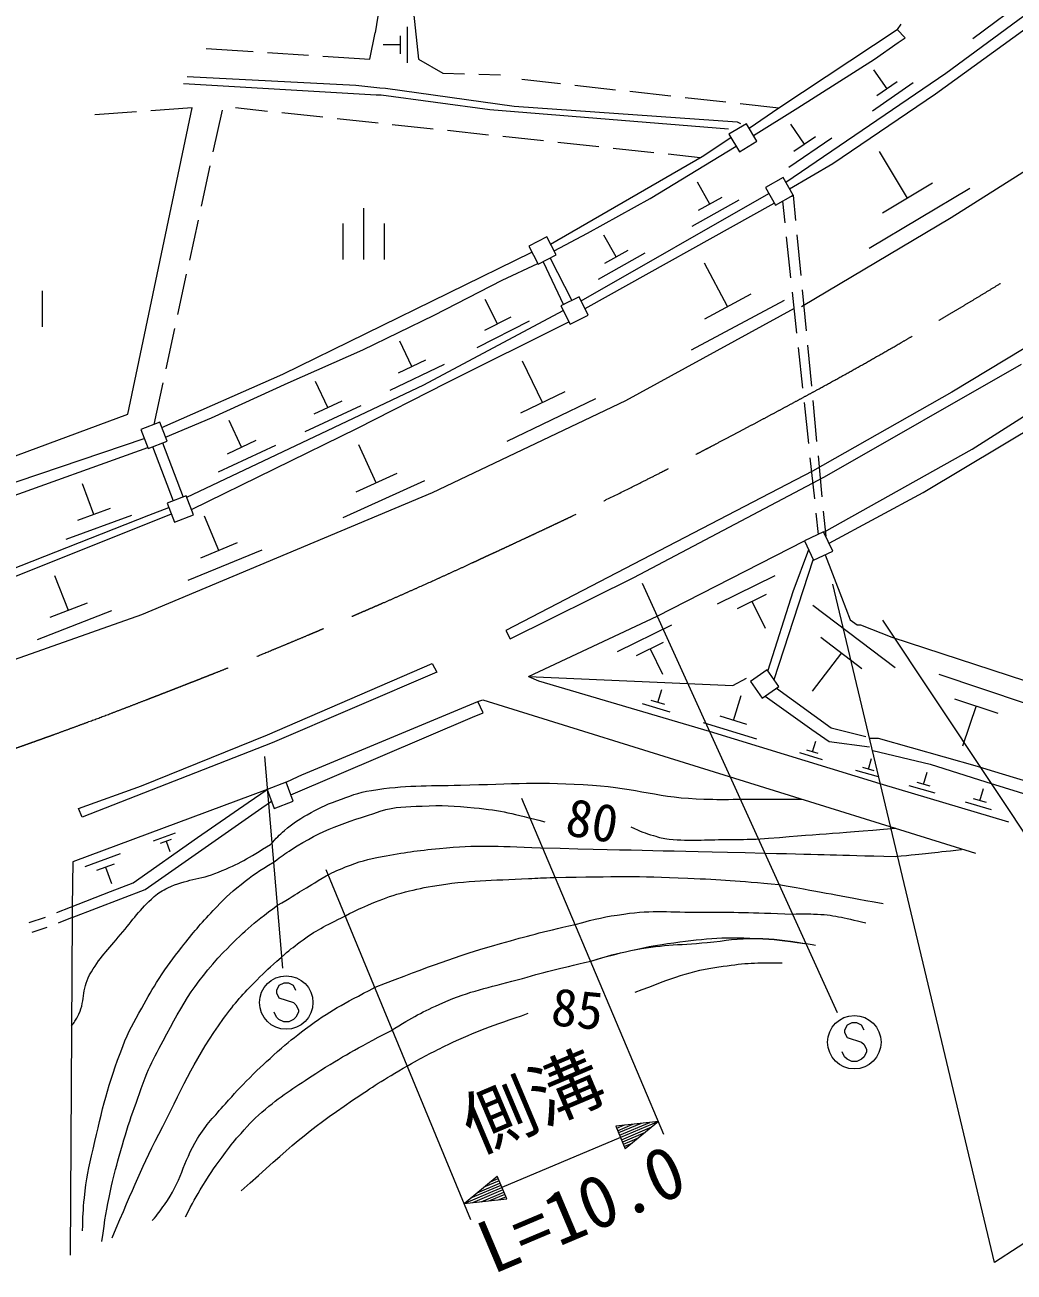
# Model space of a CAD drawing. Units: millimetres, scale not verified. Extents: x 40000 to 680000, y 20000 to 380000.
# Drawn here: x 385838 to 433956, y 256078 to 316720 of the extents above; entities that cross this region are included whole.
import ezdxf
from ezdxf.enums import TextEntityAlignment as Align

# ---------------------------------------------------------------- set-up
doc = ezdxf.new("R2010")
doc.units = ezdxf.units.MM
doc.header["$LTSCALE"] = 1000
doc.linetypes.add('CHAIN', pattern=[18.5, 12, -1.5, 3.5, -1.5])
for name, color, linetype, lineweight in [('M-BGD', 7, 'Continuous', 13), ('M-BMK', 2, 'CHAIN', 13), ('M-STR-HTXT', 7, 'Continuous', 13), ('M-STR-STRC', 7, 'Continuous', 13), ('M-STR-STRD', 7, 'Continuous', 13)]:
    doc.layers.add(name, color=color, linetype=linetype, lineweight=lineweight)
doc.styles.add('ＭＳ ゴシック', font='')
doc.styles.get('ＭＳ ゴシック').set_extended_font_data('MS Gothic')

msp = doc.modelspace()

# ---------------------------------------------------------------- linework, layer by layer
at = {"layer": 'M-BGD'}
for p, q in [((403209, 318446), (402870, 316329)), ((430641, 314382), (435467, 317938)), ((435012, 318333), (431955, 316044)), ((404733, 317345), (404987, 315059)), ((430133, 313366), (435975, 317599)), ((404434, 316622), (404435, 314875)), ((428440, 316752), (428270, 316498)), ((402616, 315059), (402870, 316329)), ((404085, 316185), (404086, 315312)), ((422513, 312688), (428270, 316498)), ((428651, 316086), (428270, 316498)), ((428322, 315867), (428651, 316086)), ((394658, 315567), (396940, 315421)), ((397639, 315377), (399635, 315249)), ((404085, 315748), (403270, 315747)), ((427170, 315059), (428322, 315867)), ((400334, 315205), (402616, 315059)), ((404987, 315059), (406172, 314382)), ((423444, 312688), (427170, 315059)), ((393726, 314212), (401939, 313789)), ((406172, 314382), (407219, 314350)), ((407919, 314329), (408966, 314297)), ((422852, 309075), (430641, 314382)), ((427775, 313614), (427128, 314539)), ((393557, 313874), (402920, 313328)), ((401939, 313789), (403101, 313668)), ((403101, 313668), (403380, 313641)), ((403380, 313641), (409644, 312773)), ((410012, 314075), (411889, 313867)), ((412585, 313790), (414573, 313569)), ((429044, 313910), (427061, 312525)), ((428271, 313960), (427280, 313268)), ((402920, 313328), (403172, 313314)), ((403172, 313314), (408458, 312604)), ((415268, 313492), (417256, 313271)), ((417952, 313194), (419940, 312974)), ((425138, 309979), (430133, 313366)), ((391261, 312494), (389239, 312350)), ((390848, 297787), (393980, 312688)), ((393980, 312688), (391959, 312544)), ((395425, 312573), (394986, 310554)), ((397645, 312516), (396086, 312683)), ((400330, 312229), (398341, 312441)), ((408458, 312604), (420058, 311672)), ((409644, 312773), (420481, 312011)), ((420635, 312897), (422513, 312688)), ((421067, 311694), (422513, 312688)), ((421283, 311337), (423444, 312688)), ((403014, 311941), (401026, 312154)), ((405699, 311654), (403710, 311867)), ((420481, 312011), (420650, 311926)), ((423765, 310921), (423102, 311896)), ((408384, 311366), (406395, 311579)), ((411068, 311079), (409080, 311292)), ((418788, 310318), (420181, 311247)), ((425096, 311212), (423003, 309792)), ((424289, 311275), (423242, 310566)), ((430895, 307354), (437160, 311334)), ((413753, 310792), (411764, 311005)), ((416438, 310504), (414449, 310717)), ((416248, 308286), (420440, 310818)), ((428770, 308292), (427407, 310572)), ((411410, 306065), (418788, 310318)), ((418693, 310263), (417134, 310430)), ((423033, 308751), (425138, 309979)), ((394837, 309870), (394412, 307915)), ((419163, 308012), (418561, 309075)), ((431797, 308772), (426909, 305856)), ((429992, 309021), (427548, 307562)), ((412900, 303300), (422029, 308517)), ((413086, 302926), (422286, 308061)), ((413200, 306592), (416248, 308286)), ((420560, 308200), (418281, 306912)), ((419733, 308334), (418593, 307690)), ((422685, 308150), (422797, 307105)), ((423121, 308395), (423207, 308443)), ((423207, 308443), (423324, 307218)), ((402322, 305317), (402322, 307817)), ((394263, 307231), (393838, 305277)), ((401322, 305317), (401322, 307067)), ((403322, 305317), (403322, 307067)), ((423614, 303036), (430895, 307354)), ((411580, 305735), (413200, 306592)), ((414604, 305437), (414002, 306501)), ((422872, 306409), (423086, 304420)), ((423390, 306521), (423581, 304530)), ((398383, 299734), (410503, 305665)), ((415174, 305759), (414034, 305116)), ((409051, 304306), (410781, 305126)), ((411042, 305206), (412030, 303116)), ((411383, 305382), (412436, 303317)), ((416001, 305625), (413721, 304338)), ((420021, 303022), (418893, 305133)), ((393689, 304593), (393264, 302639)), ((405749, 302613), (409051, 304306)), ((423647, 303833), (423837, 301842)), ((386695, 302046), (386695, 303796)), ((408833, 302181), (408226, 303369)), ((422766, 303324), (418241, 300911)), ((421152, 303626), (418889, 302419)), ((423160, 303724), (423374, 301736)), ((402278, 300920), (405749, 302613)), ((405241, 299226), (412026, 302834)), ((415062, 298464), (423275, 302952)), ((406342, 299311), (412297, 302289)), ((410367, 302321), (407820, 301022)), ((409470, 302506), (408197, 301856)), ((393116, 301955), (392690, 300001)), ((398637, 299311), (402278, 300920)), ((404662, 300104), (404073, 301335)), ((423449, 301040), (423663, 299051)), ((423904, 301145), (424094, 299154)), ((406233, 300206), (403595, 298946)), ((405322, 300419), (404002, 299789)), ((411018, 298362), (410050, 300375)), ((392501, 297139), (398383, 299734)), ((392542, 299317), (392102, 297298)), ((393709, 293759), (405241, 299226)), ((394912, 297618), (398637, 299311)), ((400566, 298116), (399974, 299386)), ((402024, 297110), (406342, 299311)), ((401247, 298433), (399886, 297799)), ((405664, 293977), (415062, 298464)), ((413589, 298534), (409274, 296464)), ((412096, 298880), (409939, 297844)), ((424161, 298458), (424351, 296467)), ((382804, 294824), (390848, 297787)), ((402181, 298205), (399459, 296938)), ((423738, 298355), (423951, 296367)), ((431911, 296094), (435128, 298126)), ((392681, 296674), (394912, 297618)), ((396373, 296181), (395766, 297483)), ((429540, 293977), (435467, 297533)), ((376116, 291352), (391643, 296614)), ((393944, 293156), (402024, 297110)), ((382127, 292707), (391816, 296167)), ((392046, 296215), (393045, 293574)), ((392538, 296405), (393537, 293764)), ((398029, 296272), (395238, 294973)), ((397071, 296506), (395676, 295856)), ((402930, 294452), (402087, 296310)), ((424697, 292057), (431911, 296094)), ((424026, 295671), (424240, 293682)), ((424418, 295770), (424608, 293779)), ((403925, 294903), (401934, 294002)), ((389188, 292915), (388643, 294402)), ((405281, 294557), (401299, 292755)), ((391525, 288050), (405664, 293977)), ((424953, 291514), (429540, 293977)), ((383905, 289320), (392964, 292944)), ((389985, 293206), (388391, 292623)), ((391864, 292876), (392843, 293255)), ((424315, 292986), (424427, 291942)), ((424674, 293082), (424791, 291857)), ((384328, 289913), (391864, 292876)), ((391015, 292860), (387828, 291694)), ((395269, 291164), (394580, 292839)), ((397358, 291182), (393768, 289710)), ((396166, 291532), (394371, 290796)), ((416586, 287966), (423759, 291626)), ((423959, 291201), (423190, 289151)), ((422278, 284890), (424190, 290711)), ((422278, 284890), (424190, 290711)), ((424760, 290957), (425561, 288897)), ((387954, 288249), (387298, 289936)), ((419530, 288566), (422330, 289949)), ((420507, 288351), (421907, 289043)), ((421207, 288697), (421854, 287391)), ((423190, 289151), (421972, 285333)), ((425561, 288897), (425984, 287796)), ((374930, 282208), (391525, 288050)), ((390044, 288227), (386426, 286824)), ((388859, 288600), (387050, 287898)), ((424161, 288513), (428167, 285473)), ((410327, 285037), (416586, 287966)), ((414670, 286253), (417308, 287556)), ((425984, 287796), (426323, 287542)), ((426323, 287542), (426492, 287542)), ((426492, 287542), (428016, 286950)), ((424555, 286952), (426558, 285432)), ((428016, 286950), (440970, 282716)), ((415590, 286051), (416909, 286703)), ((416250, 286377), (416859, 285146)), ((425556, 286192), (424139, 284321)), ((410327, 285037), (410829, 284833)), ((410327, 285037), (420271, 284594)), ((430292, 285151), (434494, 283742)), ((410829, 284833), (419126, 282378)), ((420271, 284594), (420937, 284956)), ((422405, 284473), (425053, 282547)), ((399314, 280261), (407866, 283817)), ((407866, 283817), (408120, 283902)), ((408132, 283267), (407866, 283817)), ((408120, 283902), (432075, 276451)), ((416969, 283668), (416300, 283877)), ((416634, 283773), (416828, 284397)), ((420306, 282903), (420680, 284109)), ((421848, 284087), (424122, 282462)), ((431061, 283959), (433162, 283254)), ((407612, 283055), (408132, 283267)), ((417220, 283297), (415883, 283713)), ((432111, 283606), (431455, 281645)), ((398776, 279276), (407612, 283055)), ((421437, 281984), (418853, 282789)), ((420951, 282702), (419660, 283104)), ((419126, 282378), (427424, 279838)), ((424122, 282462), (424968, 281870)), ((425053, 282547), (426746, 282124)), ((426916, 282039), (427339, 282039)), ((427339, 282039), (432165, 280684)), ((424429, 281293), (423882, 281463)), ((424156, 281378), (424314, 281889)), ((424968, 281870), (426916, 281616)), ((427085, 281446), (429879, 280769)), ((424635, 280988), (423540, 281329)), ((426876, 280535), (427026, 281052)), ((398539, 279894), (399124, 280176)), ((399124, 280176), (399314, 280261)), ((427366, 280152), (426258, 280474)), ((427153, 280454), (426599, 280615)), ((429552, 279793), (429723, 280383)), ((429879, 280769), (432588, 279922)), ((432165, 280684), (432847, 280466)), ((432847, 280466), (436822, 279245)), ((427424, 279838), (433689, 277975)), ((430111, 279356), (428845, 279723)), ((429868, 279701), (429235, 279884)), ((432297, 278996), (432468, 279587)), ((432588, 279922), (435044, 279160)), ((397615, 279540), (388162, 276023)), ((396690, 278906), (397615, 279540)), ((397367, 278652), (397830, 278978)), ((432613, 278904), (431980, 279088)), ((391694, 274673), (397367, 278652)), ((394234, 277213), (396690, 278906)), ((432856, 278559), (431591, 278927)), ((391102, 275012), (394234, 277213)), ((392088, 277042), (393162, 277440)), ((392436, 276927), (392973, 277126)), ((392705, 277026), (392891, 276525)), ((388162, 276023), (388142, 273829)), ((388774, 275799), (390495, 276424)), ((389329, 275612), (390189, 275924)), ((389759, 275768), (390052, 274965)), ((390001, 274588), (391102, 275012)), ((388054, 273826), (390001, 274588)), ((388138, 273318), (391694, 274673)), ((387397, 273562), (388054, 273826)), ((388142, 273829), (388138, 273318)), ((386037, 273078), (386842, 273339)), ((388138, 273318), (387463, 273035)), ((388138, 273318), (388036, 256897)), ((386187, 272602), (386927, 272841))]:
    msp.add_line(p, q, dxfattribs=at)
for points in [[(420088, 311401), (420600, 310554), (421447, 311066), (420935, 311913)], [(421859, 308821), (422344, 307958), (423207, 308443), (422722, 309306)], [(411229, 306417), (410349, 305963), (410803, 305083), (411683, 305537)], [(412801, 303499), (411914, 303058), (412355, 302172), (413242, 302613)], [(391830, 296131), (392753, 296488), (392396, 297411), (391473, 297054)], [(392762, 293462), (393122, 292540), (394044, 292900), (393685, 293822)], [(423759, 291626), (424199, 290693), (425133, 291133), (424693, 292067)], [(421137, 284799), (421701, 283985), (422515, 284548), (421951, 285362)], [(397615, 279540), (397969, 278616), (398893, 278970), (398539, 279894)]]:
    msp.add_lwpolyline(points, close=True, dxfattribs=at)
for points, knots in [([(397790, 276874), (398085, 277204), (398186, 277305), (398468, 277552), (398861, 277896), (399112, 278058), (399568, 278314), (400110, 278618), (400423, 278780), (401008, 278991), (401657, 279225), (402019, 279391), (402701, 279499), (404374, 279765), (405336, 279711), (407029, 279753), (409538, 279815), (410951, 279929), (413454, 279753), (415581, 279604), (416740, 279126), (418872, 279076), (419534, 279060), (419772, 279044), (420566, 279076)], [0, 0, 0, 0, 1, 1, 1, 2, 2, 2, 3, 3, 3, 4, 4, 4, 5, 5, 5, 6, 6, 6, 7, 7, 7, 8, 8, 8, 8]), ([(397960, 276028), (398329, 276324), (398469, 276399), (398806, 276620), (400342, 277628), (401377, 277916), (403124, 278483), (403885, 278730), (404358, 278694), (405156, 278737), (406148, 278790), (406708, 278746), (407696, 278652), (409057, 278523), (409555, 278370), (411128, 277972)], [0, 0, 0, 0, 1, 1, 1, 2, 2, 2, 3, 3, 3, 4, 4, 4, 5, 5, 5, 5]), ([(415316, 277721), (415819, 277500), (415973, 277421), (416417, 277298), (416711, 277216), (416875, 277153), (417179, 277128), (418264, 277039), (418878, 277102), (419966, 277110), (420531, 277114), (420712, 277115), (421412, 277128)], [0, 0, 0, 0, 1, 1, 1, 2, 2, 2, 3, 3, 3, 4, 4, 4, 4]), ([(388105, 268041), (388252, 268231), (388289, 268311), (388392, 268492), (388803, 269210), (388577, 269805), (388985, 270524), (389463, 271367), (389873, 271750), (390493, 272494), (391107, 273231), (391408, 273690), (392118, 274334), (392349, 274544), (392515, 274620), (392795, 274758), (393697, 275199), (394320, 275141), (395250, 275520), (396292, 275943), (396661, 276181), (397790, 276874)], [0, 0, 0, 0, 1, 1, 1, 2, 2, 2, 3, 3, 3, 4, 4, 4, 5, 5, 5, 6, 6, 6, 7, 7, 7, 7]), ([(400500, 275350), (400924, 275568), (401060, 275625), (401431, 275774), (402101, 276043), (402499, 276147), (403209, 276282), (404293, 276488), (404908, 276567), (406006, 276676), (407913, 276865), (408619, 276790), (410914, 276705)], [0, 0, 0, 0, 1, 1, 1, 2, 2, 2, 3, 3, 3, 4, 4, 4, 4]), ([(388646, 258078), (388656, 258834), (388671, 259061), (388731, 259687), (388821, 260623), (388946, 261140), (389154, 262058), (389605, 264038), (389876, 265153), (390594, 267053), (390881, 267814), (391133, 268203), (391525, 268916), (391840, 269487), (392015, 269809), (392372, 270355), (392773, 270970), (393019, 271301), (393472, 271879), (394037, 272598), (394367, 272993), (394996, 273657), (395495, 274183), (395787, 274471), (396351, 274927), (396943, 275406), (397187, 275553), (397960, 276028)], [0, 0, 0, 0, 1, 1, 1, 2, 2, 2, 3, 3, 3, 4, 4, 4, 5, 5, 5, 6, 6, 6, 7, 7, 7, 8, 8, 8, 9, 9, 9, 9]), ([(411591, 275266), (414691, 275314), (415547, 275350), (418078, 275233), (419813, 275153), (420397, 275117), (422513, 274927)], [0, 0, 0, 0, 1, 1, 1, 2, 2, 2, 2]), ([(401431, 273403), (402023, 273702), (402195, 273787), (402701, 273996), (403252, 274223), (403565, 274349), (404140, 274504), (404729, 274662), (405063, 274742), (405664, 274842), (407467, 275144), (408504, 275120), (410329, 275210), (410822, 275235), (410982, 275246), (411591, 275266)], [0, 0, 0, 0, 1, 1, 1, 2, 2, 2, 3, 3, 3, 4, 4, 4, 5, 5, 5, 5]), ([(389578, 257570), (389751, 258744), (389791, 259075), (390001, 260026), (390148, 260691), (390242, 261062), (390424, 261719), (390845, 263230), (391150, 264058), (391694, 265529), (391910, 266112), (392079, 266420), (392372, 266968), (393403, 268903), (393981, 270048), (395504, 271625), (396449, 272603), (396864, 272982), (398129, 273911)], [0, 0, 0, 0, 1, 1, 1, 2, 2, 2, 3, 3, 3, 4, 4, 4, 5, 5, 5, 6, 6, 6, 6]), ([(412607, 272980), (413683, 273278), (414041, 273349), (414978, 273488), (416415, 273700), (417243, 273567), (418695, 273574), (420451, 273584), (421029, 273559), (423190, 273488)], [0, 0, 0, 0, 1, 1, 1, 2, 2, 2, 3, 3, 3, 3]), ([(423190, 273488), (423661, 273512), (423810, 273503), (424206, 273488), (425211, 273450), (425581, 273322), (426746, 273064)], [0, 0, 0, 0, 1, 1, 1, 2, 2, 2, 2]), ([(423190, 273488), (423661, 273512), (423810, 273503), (424206, 273488), (425211, 273450), (425581, 273322), (426746, 273064)], [0, 0, 0, 0, 1, 1, 1, 2, 2, 2, 2]), ([(398298, 271371), (398711, 271746), (398854, 271851), (399230, 272133), (400024, 272728), (400381, 272868), (401431, 273403)], [0, 0, 0, 0, 1, 1, 1, 2, 2, 2, 2]), ([(402870, 269932), (405738, 271014), (406542, 271360), (408966, 272048), (410378, 272449), (410867, 272584), (412607, 272980)], [0, 0, 0, 0, 1, 1, 1, 2, 2, 2, 2]), ([(413369, 271202), (414293, 271464), (414549, 271539), (415316, 271710), (416006, 271863), (416394, 271953), (417094, 272048), (418768, 272277), (419726, 272399), (421412, 272302), (422342, 272249), (422692, 272224), (423783, 272048)], [0, 0, 0, 0, 1, 1, 1, 2, 2, 2, 3, 3, 3, 4, 4, 4, 4]), ([(413369, 271202), (414264, 271481), (414548, 271545), (415316, 271710), (416741, 272015), (417575, 271964), (419025, 272104), (419956, 272194), (420477, 272314), (421412, 272302), (422344, 272291), (422701, 272231), (423783, 272048)], [0, 0, 0, 0, 1, 1, 1, 2, 2, 2, 3, 3, 3, 4, 4, 4, 4]), ([(390086, 257740), (391177, 260342), (391490, 261086), (392541, 263158), (393606, 265258), (394127, 266498), (395504, 268408), (396066, 269188), (396434, 269590), (397113, 270270), (397559, 270718), (397722, 270872), (398298, 271371)], [0, 0, 0, 0, 1, 1, 1, 2, 2, 2, 3, 3, 3, 4, 4, 4, 4]), ([(403632, 267815), (404761, 268508), (405144, 268716), (406172, 269170), (407525, 269766), (408365, 269888), (409788, 270289), (411178, 270680), (411644, 270792), (413369, 271202)], [0, 0, 0, 0, 1, 1, 1, 2, 2, 2, 3, 3, 3, 3]), ([(415529, 269686), (417428, 270400), (418079, 270711), (419804, 270948), (420920, 271101), (421370, 271135), (422682, 271117)], [0, 0, 0, 0, 1, 1, 1, 2, 2, 2, 2]), ([(392033, 258586), (392327, 258918), (392404, 259043), (392626, 259348), (393450, 260486), (393501, 261367), (394234, 262566), (394677, 263288), (395032, 263621), (395589, 264259), (396035, 264770), (396297, 265047), (396774, 265529), (397285, 266044), (397586, 266318), (398129, 266799), (398639, 267251), (398940, 267489), (399484, 267900), (400715, 268830), (401248, 269056), (402870, 269932)], [0, 0, 0, 0, 1, 1, 1, 2, 2, 2, 3, 3, 3, 4, 4, 4, 5, 5, 5, 6, 6, 6, 7, 7, 7, 7]), ([(392033, 258586), (392327, 258918), (392404, 259043), (392626, 259348), (393450, 260486), (393501, 261367), (394234, 262566), (394677, 263288), (395032, 263621), (395589, 264259), (396035, 264770), (396297, 265047), (396774, 265529), (397285, 266044), (397586, 266318), (398129, 266799), (398639, 267251), (398940, 267489), (399484, 267900), (400715, 268830), (401248, 269056), (402870, 269932)], [0, 0, 0, 0, 1, 1, 1, 2, 2, 2, 3, 3, 3, 4, 4, 4, 5, 5, 5, 6, 6, 6, 7, 7, 7, 7]), ([(404479, 266122), (405380, 266632), (405654, 266765), (406426, 267138), (407897, 267848), (408461, 268007), (410321, 268662)], [0, 0, 0, 0, 1, 1, 1, 2, 2, 2, 2]), ([(404479, 266122), (405380, 266632), (405654, 266765), (406426, 267138), (407897, 267848), (408461, 268007), (410321, 268662)], [0, 0, 0, 0, 1, 1, 1, 2, 2, 2, 2]), ([(393642, 258756), (394021, 259489), (394133, 259699), (394488, 260280), (394886, 260929), (395136, 261276), (395589, 261888), (395869, 262266), (396035, 262471), (396351, 262820), (396791, 263305), (397028, 263592), (397536, 264005), (398445, 264742), (399007, 265088), (399987, 265728), (401361, 266624), (401877, 266878), (403632, 267815)], [0, 0, 0, 0, 1, 1, 1, 2, 2, 2, 3, 3, 3, 4, 4, 4, 5, 5, 5, 6, 6, 6, 6]), ([(396351, 260026), (398810, 262191), (399504, 262910), (401770, 264428), (402806, 265123), (403177, 265378), (404479, 266122)], [0, 0, 0, 0, 1, 1, 1, 2, 2, 2, 2])]:
    msp.add_open_spline(points, degree=3, knots=knots, dxfattribs=at)
for points in [[(420566, 279076), (422099, 279076), (422099, 279076), (423632, 279077)], [(421412, 277128), (424808, 277392), (424808, 277392), (428205, 277655)], [(410914, 276705), (416375, 276578), (416375, 276578), (421836, 276451)], [(428186, 276282), (429794, 276451), (429794, 276451), (431403, 276620)], [(421836, 276451), (425011, 276366), (425011, 276366), (428186, 276282)], [(398129, 273911), (399314, 274631), (399314, 274631), (400500, 275350)], [(422513, 274927), (425053, 274461), (425053, 274461), (427593, 273996)], [(424291, 271964), (424037, 272006), (424037, 272006), (423783, 272048)]]:
    msp.add_open_spline(points, degree=3, dxfattribs=at)
at = {"layer": 'M-BMK'}
msp.add_open_spline([(366821, 275808), (370415, 276766), (371369, 277041), (374264, 277902), (378624, 279199), (381040, 280017), (385329, 281531), (388586, 282680), (390393, 283374), (393611, 284630), (396540, 285773), (398174, 286432), (401064, 287668), (404481, 289129), (406378, 289990), (409745, 291562), (413582, 293354), (415721, 294384), (419469, 296356), (424974, 299253), (428028, 300944), (433340, 304180), (438798, 307506), (441850, 309394), (447051, 313109), (449759, 315044), (450670, 315692), (453898, 318181)], degree=3, knots=[0, 0, 0, 0, 1, 1, 1, 2, 2, 2, 3, 3, 3, 4, 4, 4, 5, 5, 5, 6, 6, 6, 7, 7, 7, 8, 8, 8, 9, 9, 9, 9], dxfattribs=at)
at = {"layer": 'M-STR-HTXT'}
for p, q in [((432999, 256541), (425140, 289530)), ((437921, 272201), (427565, 287782)), ((416923, 262759), (410017, 279108)), ((407523, 258620), (400497, 275641)), ((448760, 266771), (432999, 256541)), ((416653, 263398), (414577, 263173)), ((414992, 263218), (414623, 263062)), ((414670, 262952), (415407, 263263)), ((415822, 263308), (414717, 262841)), ((414764, 262731), (416237, 263353)), ((416653, 263398), (414810, 262620)), ((416653, 263398), (415044, 262068)), ((414810, 262620), (409041, 260184)), ((414577, 263173), (415044, 262068)), ((414857, 262510), (416331, 263132)), ((416009, 262866), (414904, 262399)), ((414950, 262289), (415687, 262600)), ((415365, 262334), (414997, 262178)), ((407198, 259406), (408807, 260737)), ((407198, 259406), (409041, 260184)), ((408994, 260294), (407520, 259672)), ((407842, 259938), (408948, 260405)), ((408901, 260515), (408164, 260204)), ((408486, 260470), (408854, 260626)), ((409274, 259631), (408807, 260737)), ((407198, 259406), (409274, 259631)), ((409088, 260073), (407614, 259451)), ((408029, 259496), (409134, 259963)), ((409181, 259852), (408444, 259541)), ((408859, 259586), (409228, 259742))]:
    msp.add_line(p, q, dxfattribs=at)
at = {"layer": 'M-STR-STRC'}
for p, q in [((425366, 268689), (415873, 289561)), ((398382, 270853), (397512, 281143)), ((398195, 270010), (398077, 269774)), ((398432, 270128), (398195, 270010)), ((398668, 270128), (398432, 270128)), ((398905, 270010), (398668, 270128)), ((399023, 269774), (398905, 270010)), ((398077, 269774), (398077, 269656)), ((398077, 269656), (398195, 269419)), ((398195, 269419), (398905, 269183)), ((398077, 268474), (397959, 268710)), ((398905, 269183), (399023, 269065)), ((399023, 269065), (399141, 268828)), ((399141, 268710), (399023, 268474)), ((399141, 268828), (399141, 268710)), ((398195, 268356), (398077, 268474)), ((398432, 268237), (398195, 268356)), ((398668, 268237), (398432, 268237)), ((398905, 268356), (398668, 268237)), ((399023, 268474), (398905, 268356)), ((425832, 268082), (425714, 267846)), ((426068, 268200), (425832, 268082)), ((426305, 268200), (426068, 268200)), ((426541, 268082), (426305, 268200)), ((426659, 267846), (426541, 268082)), ((425714, 267846), (425714, 267728)), ((425714, 267728), (425832, 267491)), ((425832, 267491), (426541, 267255)), ((426541, 267255), (426659, 267137)), ((426659, 267137), (426778, 266900)), ((426778, 266900), (426778, 266782)), ((425714, 266546), (425596, 266782)), ((425832, 266428), (425714, 266546)), ((426068, 266309), (425832, 266428)), ((426305, 266309), (426068, 266309)), ((426541, 266428), (426305, 266309)), ((426659, 266546), (426541, 266428)), ((426778, 266782), (426659, 266546))]:
    msp.add_line(p, q, dxfattribs=at)
for centre in [(398550, 269183), (426187, 267255)]:
    msp.add_circle(centre, 1300, dxfattribs=at)
at = {"layer": 'M-STR-STRD'}
for p, q in [((438432, 303387), (430931, 298869)), ((424726, 294743), (434314, 300231)), ((430931, 298869), (424155, 295015)), ((424155, 295015), (409239, 287271)), ((415460, 289853), (424726, 294743)), ((409441, 286869), (415460, 289853)), ((409239, 287271), (409441, 286869)), ((397631, 282198), (405649, 285663)), ((405649, 285663), (405882, 285246)), ((405882, 285246), (397859, 281813)), ((391515, 279716), (397631, 282198)), ((397859, 281813), (388619, 278189)), ((388446, 278617), (391515, 279716)), ((388619, 278189), (388446, 278617))]:
    msp.add_line(p, q, dxfattribs=at)

# ---------------------------------------------------------------- texts
at = {"layer": 'M-BGD', "style": 'ＭＳ ゴシック'}
for s, rotation, p in [('80', 350.378, (411967, 276800)), ('85', 354.331, (411327, 267544))]:
    msp.add_text(s, height=1833, rotation=rotation, dxfattribs=at).set_placement(p, align=Align.BOTTOM_LEFT)
at = {"layer": 'M-STR-HTXT', "style": 'ＭＳ ゴシック'}
for s, p in [('側溝', (408099, 261125)), ('L=10.0', (408873, 255234))]:
    msp.add_text(s, height=2566, rotation=22.895, dxfattribs=at).set_placement(p, align=Align.BOTTOM_LEFT)

doc.saveas('drawing.dxf')
